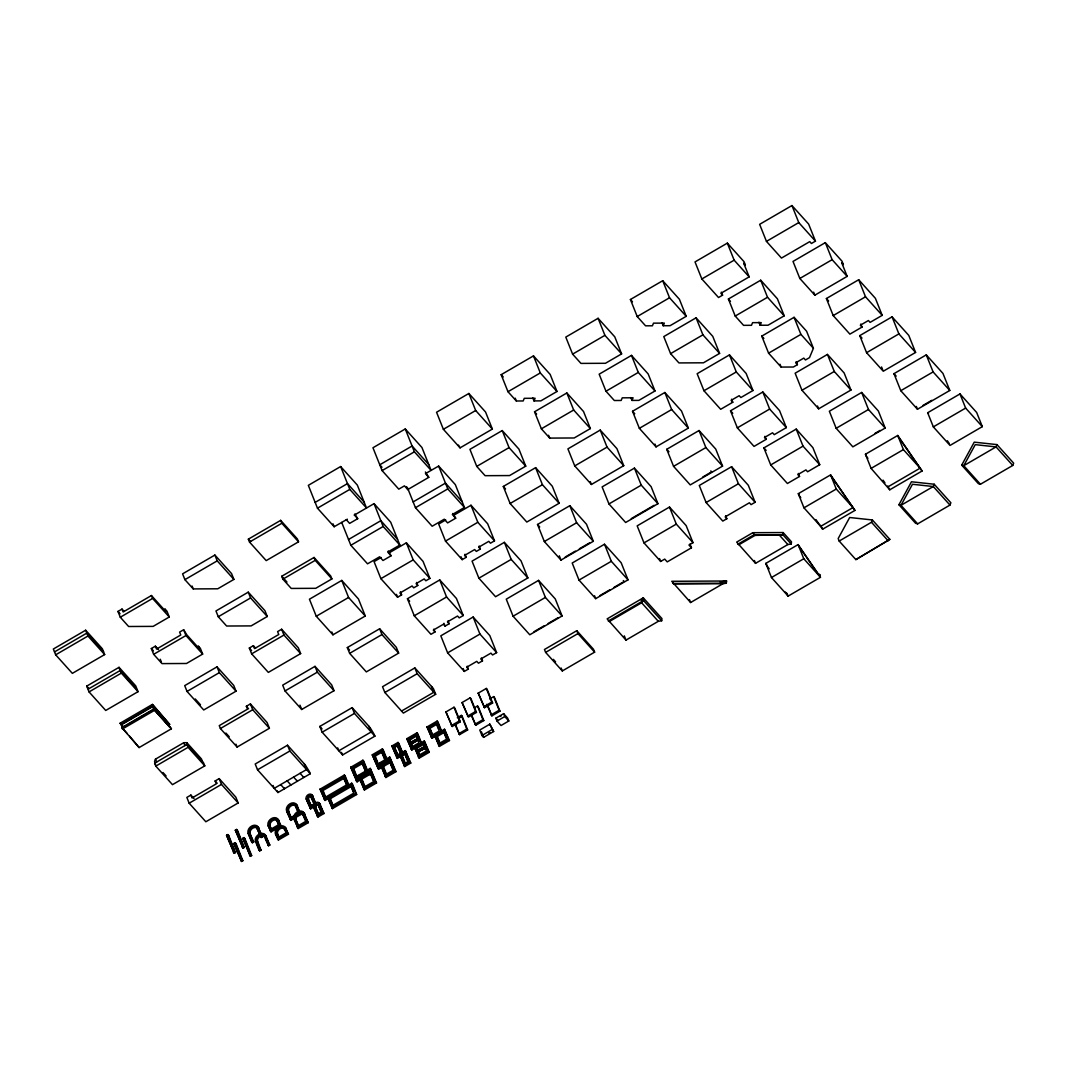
<?xml version="1.0" encoding="UTF-8"?>
<svg xmlns="http://www.w3.org/2000/svg" width="1067" height="1067" viewBox="0 0 1067 1067"><rect width="100%" height="100%" fill="white"/><g stroke="black" fill="none" stroke-linecap="round" stroke-linejoin="round"><path stroke-width="1.5" d="M661.7 620.767L661.953 618.593L643.281 597.84L607.136 618.873L625.996 640.107L658.312 621.314L661.7 620.767L643.494 600.534L643.281 597.84L641.174 600.348M726.32 583.182L726.574 581.008L671.757 581.288L690.616 602.522L722.933 583.729L726.32 583.182L672.877 583.449M783.138 532.553L782.885 534.727L791.234 543.997L787.846 544.543L755.529 563.336L736.67 542.103L752.822 532.7L783.138 532.553L791.487 541.823L791.234 543.997M855.867 559.601L889.838 539.355L872.379 519.962L849.665 517.508L838.182 538.542L839.182 541.049L855.867 559.601L889.838 539.355M839.182 541.049L871.486 522.256L872.379 519.962M934.185 484.231L933.278 486.525L900.975 505.318L898.921 504.744L911.471 481.777L934.185 484.231L950.87 502.784L949.963 505.078L917.66 523.87L915.606 523.297L898.921 504.744M996.965 444.606L996.058 446.9L963.754 465.692L961.7 465.119L974.251 442.151L996.965 444.606L1013.65 463.158L1012.756 465.452L980.44 484.245L978.386 483.671L961.7 465.119M154.515 761.478L155.489 759.144L183.764 742.699L186.818 742.685L201.423 758.917L202.583 761.811M533.993 400.912L535.101 398.271L524.27 398.324L523.163 400.965L516.335 400.992L507.985 391.722L501.17 374.677L533.473 355.885L550.172 374.424L556.987 391.482L540.836 400.872L533.993 400.912L532.78 397.858M631.984 400.418L633.091 397.778L622.261 397.831L621.154 400.472L614.325 400.512L605.976 391.229L599.161 374.184L631.477 355.391L648.162 373.943L654.978 390.989L638.826 400.392L631.984 400.418L630.85 397.578M663.234 325.742L664.341 323.101L653.511 323.154L652.404 325.795L645.562 325.822L637.226 316.552L630.41 299.507L662.714 280.714L679.399 299.253L686.214 316.312L670.063 325.702L663.234 325.742L662.1 322.914M760.144 325.262L761.238 322.621L752.582 322.661L751.475 325.302L743.566 325.342L735.216 316.059L728.401 299.013L760.704 280.221L777.39 298.773L784.205 315.819L768.053 325.222L760.144 325.262L758.93 322.221M813.414 348.282L809.506 357.618L805.465 359.966L803.798 358.112L795.729 362.807L797.396 364.674L793.355 367.021L781.111 367.075L768.587 353.164L761.771 336.118L794.075 317.326L806.599 331.237L813.414 348.282L800.904 334.371L794.075 317.326M609.31 621.554L641.627 602.762L643.494 600.534L608.27 621.034M340.64 466.546L349.789 489.393L366.474 507.945L357.338 485.098L340.64 466.546L308.336 485.338L317.473 508.185L334.158 526.738L347.335 519.176M405.26 428.961L414.396 451.808L431.095 470.36L421.945 447.513L405.26 428.961L372.957 447.753L382.093 470.6L398.778 489.153L404.433 485.858L407.767 489.566L428.774 477.349L425.386 471.987M468.866 393.47L436.55 412.249L443.379 429.307L460.064 447.86L492.367 429.067L485.552 412.009L468.866 393.47L475.682 410.515L492.367 429.067M598.094 318.299L565.79 337.092L572.606 354.137L580.955 363.407L605.442 363.287L621.608 353.897L614.779 336.839L598.094 318.299L604.909 335.345L621.608 353.897M722.572 295.159L720.892 293.305L749.167 276.873L743.712 263.229L745.38 265.083L744.019 261.668L727.334 243.129L695.017 261.922L701.846 278.967L718.531 297.52L722.572 295.159L721.359 292.131M791.954 205.544L759.637 224.337L766.453 241.382L781.471 258.081L809.746 241.635L811.413 243.489L815.455 241.142L808.639 224.083L791.954 205.544L798.77 222.59L815.455 241.142M85.653 630.224L53.35 649.016L55.671 654.818L72.356 673.357L104.659 654.578L102.352 648.776L85.653 630.224L87.974 636.025L104.659 654.578M122.011 609.084L123.158 611.978L151.434 595.533L166.039 611.764L164.878 608.87L166.959 611.191L169.28 616.993L153.128 626.382L128.627 626.502L120.291 617.233L117.97 611.431L122.011 609.084L124.092 611.404M214.894 555.053L182.59 573.846L184.898 579.648L193.247 588.917L217.748 588.797L233.9 579.408L231.579 573.606L214.894 555.053L217.215 560.855L233.9 579.408M54.51 651.91L86.814 633.118L103.499 651.67M248.358 539.155L280.674 520.363L297.36 538.915L298.52 541.823L266.203 560.615L249.518 542.063L248.358 539.155L250.585 541.636M315.152 502.384L347.469 483.591L364.154 502.144M55.671 654.818L87.974 636.025M120.291 617.233L152.594 598.44L169.28 616.993M184.898 579.648L217.215 560.855M249.518 542.063L281.835 523.27L298.52 541.823M443.379 429.307L475.682 410.515M507.985 391.722L540.302 372.93L556.987 391.482M572.606 354.137L604.909 335.345M637.226 316.552L669.529 297.76L686.214 316.312M701.846 278.967L734.149 260.175L749.167 276.873M766.453 241.382L798.77 222.59M317.473 508.185L349.789 489.393M382.093 470.6L414.396 451.808M354.351 515.081L374.024 503.651L390.709 522.203L399.845 545.037L387.734 552.092L391.069 555.8L382.986 560.495L379.652 556.787L367.541 563.829L350.843 545.29L341.707 522.443M407.461 487.699L415.463 507.705L432.148 526.244L444.272 519.202L447.607 522.91L455.689 518.215L452.341 514.507L464.465 507.452L455.329 484.618L438.644 466.066L425.44 473.641L428.774 477.349M502.237 430.561L469.933 449.354L476.749 466.399L485.085 475.682L509.586 475.562L525.738 466.159L518.922 449.114L502.237 430.561L509.052 447.607L525.738 466.159M534.54 411.769L566.857 392.976L583.542 411.529L590.358 428.574L574.206 437.977L549.705 438.097L541.369 428.814L534.54 411.769L536.634 414.089M696.084 317.806L663.781 336.598L670.596 353.644L678.945 362.927L703.446 362.807L719.598 353.404L712.769 336.358L696.084 317.806L702.913 334.851L719.598 353.404M825.324 242.636L793.008 261.428L799.837 278.474L814.855 295.172L847.158 276.38L841.703 262.749L843.37 264.603L842.01 261.188L825.324 242.636L832.14 259.681L847.158 276.38M354.871 513.947L357.698 518.695L349.616 523.404L346.282 519.682M86.72 686.121L119.037 667.328L135.722 685.881L138.043 691.669L105.726 710.462L89.041 691.909L86.72 686.121L88.948 688.588M155.382 646.189L156.542 649.083L180.776 634.985L179.616 632.091L183.644 629.743L186.898 634.958L199.409 648.869L198.249 645.975L200.343 648.296L202.65 654.084L186.498 663.487L161.997 663.607L153.661 654.324L151.341 648.536L155.382 646.189L158.503 649.656M248.264 592.158L215.961 610.951L218.282 616.739L226.617 626.022L251.118 625.902L267.27 616.499L264.949 610.711L248.264 592.158L250.585 597.947L267.27 616.499M281.741 576.26L314.045 557.467L330.73 576.02L331.89 578.914L315.739 588.317L291.238 588.437L282.888 579.154L281.741 576.26L286.956 582.062M88.374 689.015L120.037 670.596L119.037 667.328M348.536 539.489L380.839 520.696L397.524 539.248M413.142 501.903L445.459 483.111L462.144 501.663M89.041 691.909L121.358 673.117L138.043 691.669M153.661 654.324L185.965 635.532L202.65 654.084M218.282 616.739L250.585 597.947M282.888 579.154L315.205 560.362L331.89 578.914M476.749 466.399L509.052 447.607M541.369 428.814L573.673 410.021L590.358 428.574M605.976 391.229L638.293 372.436L654.978 390.989M670.596 353.644L702.913 334.851M735.216 316.059L767.52 297.266L784.205 315.819M799.837 278.474L832.14 259.681M350.843 545.29L383.16 526.498L399.845 545.037M415.463 507.705L447.78 488.913L464.465 507.452M341.76 580.421L309.443 599.214L316.272 616.259L332.957 634.812L365.261 616.019L358.445 598.974L341.76 580.421L348.576 597.467L365.261 616.019M381.092 557.534L374.064 561.629L380.892 578.674L397.578 597.227L401.605 594.879L400.405 591.838M389.522 552.639L406.38 542.836L423.065 561.389L429.881 578.434L425.84 580.781L424.173 578.928L416.103 583.622L417.771 585.476L413.729 587.824L412.062 585.97L399.938 593.025L401.605 594.879M445.713 519.949L438.684 524.044L445.499 541.089L462.184 559.642L466.226 557.294L465.012 554.253M454.142 515.054L470.987 505.251L487.686 523.804L494.501 540.849L490.46 543.196L488.793 541.342L478.696 547.211L480.363 549.065L476.322 551.412L474.655 549.558L464.558 555.44L466.226 557.294M503.304 486.459L535.607 467.666L552.293 486.219L559.121 503.264L526.805 522.056L510.119 503.504L503.304 486.459L505.531 488.926M600.228 430.081L567.924 448.874L574.74 465.919L591.425 484.471L623.728 465.679L616.913 448.633L600.228 430.081L607.043 447.126L623.728 465.679M632.531 411.288L664.848 392.496L681.533 411.048L688.348 428.094L656.045 446.886L639.36 428.334L632.531 411.288L634.758 413.756M732.776 402.259L731.108 400.392L739.178 395.697L740.858 397.551L752.969 390.509L746.153 373.463L729.468 354.911L697.151 373.703L703.967 390.749L720.665 409.301L732.776 402.259L731.562 399.218M826.392 298.533L858.695 279.741L875.38 298.293L882.209 315.339L870.085 322.381L868.418 320.527L860.335 325.222L862.016 327.089L849.892 334.131L833.207 315.579L826.392 298.533L828.619 301.001M122.905 727.134L120.104 723.213L152.408 704.42L169.68 724.426L152.408 704.42M217.028 666.835L184.711 685.628L187.032 691.429L203.717 709.982L236.034 691.189L233.713 685.387L217.028 666.835L219.349 672.637L236.034 691.189M253.372 645.695L254.533 648.603L278.767 634.505L277.607 631.611L281.648 629.25L298.333 647.802L300.641 653.604L268.337 672.397L251.652 653.844L249.331 648.042L253.372 645.695L255.6 648.176M120.678 724.666L152.981 705.874M152.674 706.621L121.651 724.666L122.812 727.561L153.835 709.515L152.674 706.621L168.693 724.426L169.853 727.334L154.902 710.702M121.838 727.561L154.141 708.768L171.414 728.774L139.11 747.567L121.838 727.561L127.4 733.749M122.412 729.014L154.728 710.222L171.414 728.774M187.032 691.429L219.349 672.637M251.652 653.844L283.955 635.052L300.641 653.604M316.272 616.259L348.576 597.467M380.892 578.674L413.196 559.882L429.881 578.434M445.499 541.089L477.816 522.297L494.501 540.849M510.119 503.504L542.423 484.711L559.121 503.264M574.74 465.919L607.043 447.126M639.36 428.334L671.663 409.541L688.348 428.094M703.967 390.749L736.283 371.956L752.969 390.509M768.587 353.164L800.904 334.371M833.207 315.579L865.51 296.786L882.209 315.339M407.447 598.72L439.751 579.928L456.436 598.48L463.251 615.526L459.223 617.886L457.543 616.032L447.446 621.901L449.127 623.755L445.086 626.102L443.419 624.248L433.322 630.117L434.989 631.971L430.948 634.318L414.263 615.779L407.447 598.72L409.661 601.201M504.371 542.343L472.054 561.135L478.883 578.194L495.568 596.733L527.872 577.941L521.056 560.895L504.371 542.343L511.186 559.401L527.872 577.941M730.522 410.795L762.838 392.002L779.524 410.555L786.339 427.614L774.229 434.656L772.561 432.802L764.479 437.497L766.146 439.351L754.036 446.406L737.35 427.854L730.522 410.795L732.749 413.276M827.458 354.417L795.142 373.21L801.971 390.269L818.656 408.821L850.959 390.029L844.144 372.97L827.458 354.417L834.274 371.476L850.959 390.029M859.762 335.625L892.065 316.846L908.764 335.385L915.579 352.443L883.263 371.236L866.577 352.684L859.762 335.625L861.989 338.106M537.515 524.484L569.818 505.691L586.503 524.244L593.319 541.289L561.015 560.082L544.33 541.529L537.515 524.484L539.729 526.951M634.438 468.106L602.121 486.899L608.95 503.944L625.635 522.497L657.939 503.704L651.123 486.659L634.438 468.106L641.254 485.152L657.939 503.704M666.742 449.314L699.058 430.521L715.744 449.074L722.559 466.119L690.256 484.911L673.57 466.359L666.742 449.314L668.969 451.781M246.357 706.287L250.398 703.94L267.083 722.492L269.404 728.281L237.101 747.073L220.402 728.534L219.255 725.627L247.517 709.182L246.357 706.287L248.584 708.768M315.018 666.355L282.702 685.147L285.022 690.949L301.708 709.488L334.024 690.696L331.704 684.907L315.018 666.355L317.339 672.157L334.024 690.696M347.322 647.562L379.639 628.77L396.324 647.322L398.645 653.111L366.328 671.903L349.643 653.364L347.322 647.562L349.549 650.03M154.635 763.212L186.938 744.419L203.624 762.972L204.784 765.866L172.481 784.658L155.795 766.119L154.635 763.212L155.675 764.372M155.795 766.119L188.099 747.327L204.784 765.866M220.402 728.534L252.719 709.742L269.404 728.281M285.022 690.949L317.339 672.157M349.643 653.364L381.946 634.572L398.645 653.111M414.263 615.779L446.566 596.986L463.251 615.526M478.883 578.194L511.186 559.401M737.35 427.854L769.654 409.061L786.339 427.614M801.971 390.269L834.274 371.476M866.577 352.684L898.894 333.891L915.579 352.443M544.33 541.529L576.633 522.737L593.319 541.289M608.95 503.944L641.254 485.152M673.57 466.359L705.874 447.566L722.559 466.119M565.23 557.027L575.326 551.146M579.368 548.798L589.464 542.93M631.277 518.615L654.084 505.345M702.793 477.016L711.636 471.867L710.795 470.947M468.36 669.076L466.692 667.222L476.789 661.353L478.456 663.207L482.497 660.86L480.83 658.993L490.927 653.124L492.594 654.978L496.635 652.631L489.806 635.585L473.121 617.033L440.818 635.825L447.633 652.871L464.318 671.423L468.36 669.076L467.226 666.235M726.827 518.735L725.16 516.881L749.394 502.784L751.061 504.638L755.103 502.29L748.287 485.245L731.589 466.692L699.285 485.485L706.101 502.53L722.786 521.083L726.827 518.735L725.613 515.708M763.905 447.9L796.209 429.107L812.894 447.66L819.723 464.705L807.599 471.761L805.932 469.893L797.849 474.602L799.53 476.456L787.406 483.498L770.721 464.945L763.905 447.9L766.133 450.381M538.582 580.381L506.265 599.174L513.08 616.219L529.779 634.772L562.082 615.979L555.267 598.92L538.582 580.381L545.397 597.427L562.082 615.979M861.656 392.456L829.352 411.248L836.168 428.294L852.853 446.846L885.17 428.054L878.354 410.995L861.656 392.456L868.485 409.501L885.17 428.054M893.973 373.663L926.276 354.871L942.961 373.423L949.79 390.469L917.473 409.261L900.788 390.709L893.973 373.663L896.2 376.131M604.496 544.237L572.192 563.029L579.008 580.088L595.693 598.64L628.01 579.848L621.181 562.789L604.496 544.237L611.324 561.295L628.01 579.848M691.456 547.798L688.949 545.01L692.99 542.663L686.161 525.618L669.476 507.065L637.172 525.858L643.988 542.903L660.673 561.455L664.714 559.108L667.222 561.882L691.456 547.798L689.976 544.103M190.886 795.075L186.845 797.422L189.166 803.211L205.851 821.763L238.154 802.971L235.847 797.169L219.162 778.63L215.121 780.977L216.281 783.872L192.047 797.969L190.886 795.075L194.021 798.543M414.85 667.915L382.533 686.708L384.854 692.496L403.379 713.089L435.683 694.297L433.362 688.495L414.85 667.915L417.157 673.704L435.683 694.297M287.53 745.219L255.213 764.012L257.534 769.8L277.98 792.528L310.284 773.735A7.682 1.347 59.8 0 0 309.11 771.201L305.829 765.799A8.976 1.574 59.8 0 0 304.215 763.759L287.53 745.219L289.851 751.008L310.284 773.735M319.833 726.427L352.15 707.634L368.835 726.174A8.976 1.574 59.8 0 1 370.449 728.214L373.73 733.616A7.682 1.347 59.8 0 1 374.904 736.15L342.6 754.943L322.154 732.215L319.833 726.427L322.061 728.894M189.166 803.211L221.469 784.418L238.154 802.971M447.633 652.871L479.937 634.078L496.635 652.631M706.101 502.53L738.417 483.738L755.103 502.29M770.721 464.945L803.024 446.153L819.723 464.705M513.08 616.219L545.397 597.427M836.168 428.294L868.485 409.501M900.788 390.709L933.105 371.916L949.79 390.469M384.854 692.496L417.157 673.704M579.008 580.088L611.324 561.295M643.988 542.903L676.305 524.11L692.99 542.663M257.534 769.8L289.851 751.008M322.154 732.215L354.457 713.423L374.904 736.15M533.993 631.704L544.09 625.836M548.131 623.488L558.228 617.62M874.993 433.362L880.048 430.428M922.955 405.46L931.798 400.325M401.539 711.049L433.842 692.256L431.535 686.468M599.921 595.573L610.017 589.704M614.045 587.357L622.888 582.222M927.676 412.729L959.98 393.936L976.665 412.489L982.32 426.64L950.017 445.432L933.332 426.88L927.676 412.729L928.503 413.663M865.444 454.249L897.747 435.456L922.075 471L889.758 489.793L871.099 468.4L865.444 454.249L866.271 455.182M830.619 474.882L836.275 489.033L852.96 507.585L820.656 526.378L803.971 507.825L798.303 493.674L830.619 474.882L854.934 510.413L822.63 529.205L815.922 519.562M576.78 630.704L544.463 649.496L545.624 652.39L562.309 670.943L594.626 652.15L593.465 649.243L576.78 630.704L577.941 633.598L594.626 652.15M226.564 835.328L227.858 834.581L228.685 835.501L235.514 852.546L234.22 853.293L226.564 835.328L234.22 853.293M235.38 830.206L236.661 829.446L237.501 830.379L244.316 847.425L243.036 848.172L235.38 830.206L243.036 848.172M227.404 836.248L228.685 835.501M545.624 652.39L577.941 633.598M933.332 426.88L965.635 408.087L982.32 426.64M350.79 767.28L362.9 760.224L363.74 761.158L369.195 774.789L357.072 781.844L350.79 767.28L357.072 781.844M372.276 754.782L382.373 748.901L383.2 749.834L388.655 763.465L378.558 769.347L372.276 754.782L377.958 767.827M445.939 711.929L454.008 707.234L454.849 708.155L460.304 721.799L452.221 726.494L445.939 711.929L452.221 726.494M462.091 702.539L470.16 697.831L471 698.765L476.456 712.409L468.373 717.104L462.091 702.539L467.773 715.584M478.243 693.137L486.325 688.442L487.152 689.362L492.607 703.006L484.538 707.701L478.243 693.137L484.538 707.701M379.412 752.035L383.2 749.834M361.873 762.425L366.288 773.455L357.258 778.71L352.844 767.68L361.873 762.425L366.581 773.015M381.346 751.101L385.761 762.145L378.745 766.213L374.33 755.183L381.346 751.101L385.494 760.304M737.804 544.263L753.956 534.86L782.885 534.727L755.009 535.394L752.822 532.7M391.936 745.966L398.004 742.445L398.831 743.366L403.433 754.876L397.377 758.397L391.936 745.966L397.377 758.397M352.844 767.68L353.684 768.613L362.713 763.358M374.33 755.183L375.171 756.116L382.173 752.035M738.844 544.784L755.009 535.394M871.099 468.4L903.402 449.607L920.101 468.16L887.784 486.952M320.113 789.153L344.334 775.055L345.175 775.989L349.322 786.352L325.088 800.45L320.113 789.153L325.088 800.45M394.003 746.366L398.404 756.196L394.003 746.366L396.977 744.633L400.779 752.982M406.86 738.697L416.957 732.829L417.784 733.749L421.932 744.112L411.835 749.994L406.86 738.697L411.835 749.994M427.053 726.947L437.15 721.079L437.977 721.999L442.125 732.375L432.028 738.244L427.053 726.947L432.028 738.244M803.971 507.825L836.275 489.033M346.428 785.019L325.275 797.316L322.167 789.553L343.321 777.256L347.255 785.952L343.321 777.256M394.843 747.3L397.818 745.566M408.914 739.098L415.93 735.016L416.77 735.95L409.755 740.031L408.914 739.098L412.862 747.794L409.755 740.031M429.107 727.361L436.123 723.279L436.963 724.2L429.948 728.281L429.107 727.361L433.055 736.043L429.948 728.281M322.167 789.553L323.008 790.487L344.148 778.19M233.913 843.49L235.193 842.73L236.034 843.664L242.849 860.709L241.569 861.456L233.913 843.49L241.569 861.456M242.716 838.355L244.01 837.608L244.836 838.542L251.665 855.587L250.372 856.334L242.716 838.355L243.556 839.289L244.836 838.542M234.74 844.41L236.034 843.664M412.035 741.978L416.237 739.524M411.155 744.099L418.157 740.018L411.155 744.099L410.208 742.325L417.637 738.711M358.125 775.442L370.249 768.387L376.531 782.951L364.421 790.007L358.125 775.442L358.965 776.363M379.612 762.945L389.708 757.063L396.004 771.628L385.907 777.51L379.612 762.945L380.452 763.865M457.316 717.744L461.357 715.397L462.184 716.317L467.639 729.961L459.57 734.656L455.089 724.64M474.815 707.568L477.509 705.994L478.336 706.928L483.791 720.572L475.722 725.267L471.254 715.237M489.62 698.952L493.661 696.604L494.501 697.525L499.956 711.169L491.874 715.864L486.792 704.327M459.49 717.891L462.184 716.317M369.222 770.587L373.637 781.618L364.607 786.872L360.193 775.842L369.222 770.587L373.917 781.177M388.681 759.264L393.096 770.307L386.094 774.375L381.679 763.345L388.681 759.264L393.39 769.854M399.285 754.129L405.34 750.594L410.782 763.038L404.726 766.559L399.285 754.129L400.125 755.049M313.791 803.998L310.817 805.732L307.696 797.716A1.734 1.307 -42 0 1 310.537 796.062L314.618 804.931M397.564 755.276L400.538 753.542L396.977 744.633M412.022 746.86L419.038 742.779L415.93 735.016M432.215 735.11L439.231 731.042L436.123 723.279M278.594 824.738L276.486 819.909A4.401 3.321 -42 0 0 271.925 819.669A4.401 3.321 -42 0 0 269.244 824.111L271.071 829.112L278.594 824.738L279.421 825.671M364.901 774.522L361.019 776.776L360.193 775.842M367.475 773.015L370.049 771.521M389.522 760.197L382.506 764.279L381.679 763.345M348.829 784.872L351.683 783.218L352.51 784.152L356.658 794.515L332.437 808.613L328.049 798.796M420.505 743.192L424.293 740.978L429.281 752.275L419.184 758.144L414.196 746.86M440.698 731.442L444.486 729.241L449.474 740.538L439.377 746.407L434.389 735.11M233.38 852.373L234.673 851.626L235.514 852.546M242.196 847.251L243.476 846.504L244.316 847.425M251.559 841.796L252.852 841.049L253.679 841.983L252.399 842.73L251.559 841.796L248.171 833.34A5.935 4.468 -42 0 1 251.519 826.151A5.935 4.468 -42 0 1 258.267 827.472L262.495 836.861L261.202 837.608L256.52 827.485A4.401 3.321 -42 0 0 251.959 827.245A4.401 3.321 -42 0 0 249.278 831.7L252.852 841.049M260.375 836.675L261.655 835.928L262.495 836.861M270.218 830.953L280.314 825.071L281.155 826.005L271.058 831.873L268.15 825.765A5.935 4.468 -42 0 1 271.485 818.562A5.935 4.468 -42 0 1 278.247 819.896L281.155 826.005M290.011 819.443L300.107 813.561L300.934 814.494L290.838 820.363L286.623 810.987A5.935 4.468 -42 0 1 289.971 803.784A5.935 4.468 -42 0 1 296.719 805.105L300.934 814.494M309.79 807.932L315.859 804.398L316.686 805.332L310.63 808.853L306.216 798.983A3.561 2.681 -42 0 1 308.216 794.662A3.561 2.681 -42 0 1 312.271 795.448L316.686 805.332M324.248 799.516L348.482 785.419L349.322 786.352M356.245 780.911L368.355 773.868L369.195 774.789M377.731 768.413L387.828 762.545L388.655 763.465M396.551 757.477L404.326 752.795L408.127 761.144M411.008 749.061L421.105 743.192L421.932 744.112M431.201 737.31L441.298 731.442L442.125 732.375M451.394 725.573L459.464 720.865L460.304 721.799M467.546 716.17L475.615 711.476L476.456 712.409M483.698 706.781L491.78 702.086L492.607 703.006M350.656 785.419L353.764 793.181L332.624 805.478L329.516 797.716L350.656 785.419L353.564 791.527M404.326 752.795L407.887 761.705L404.913 763.438L401.352 754.529L402.179 755.463L405.153 753.729M416.263 747.26L423.279 743.179L424.106 744.112L417.09 748.194L416.263 747.26L419.371 755.023L426.373 750.941L423.279 743.179M436.456 735.523L443.472 731.442L444.299 732.362L437.283 736.443L436.456 735.523L439.564 743.272L446.566 739.204L443.472 731.442M329.516 797.716L330.343 798.649L351.496 786.352M424.986 746.873L417.557 750.488L424.559 746.407L425.506 748.18L418.077 751.795L425.506 748.18M318.166 813.894L318.993 814.815L315.138 806.332L318.166 813.894L321.127 812.16L317.886 804.225A1.734 1.307 -42 0 0 315.192 805.105M285.929 832.9L278.407 837.275L276.58 832.273A4.401 3.321 -42 0 1 279.274 827.832A4.401 3.321 -42 0 1 283.835 828.072L286.77 833.834M295.132 816.508A4.401 3.321 -42 0 0 295.066 817.495L298.2 825.765L305.722 821.39L302.308 813.281A4.401 3.321 -42 0 0 299.787 812.374M240.729 860.536L242.022 859.789L242.849 860.709M249.531 855.414L250.825 854.667L251.665 855.587M258.908 849.959L260.188 849.212L261.028 850.146L259.734 850.892L258.908 849.959L255.52 841.503A5.935 4.468 -42 0 1 258.868 834.314A5.935 4.468 -42 0 1 265.616 835.634L269.831 845.024L268.551 845.771L263.856 835.648A4.401 3.321 -42 0 0 261.348 834.741M267.71 844.837L269.004 844.09L269.831 845.024M277.567 839.115L287.663 833.234L288.49 834.167L278.394 840.036L275.486 833.927A5.935 4.468 -42 0 1 278.834 826.725A5.935 4.468 -42 0 1 285.583 828.059L288.49 834.167M297.346 827.605L307.443 821.723L308.283 822.657L298.186 828.526L293.972 819.149A5.935 4.468 -42 0 1 293.692 817.936M317.139 816.095L323.194 812.561L324.035 813.494L317.979 817.015L313.565 807.145A3.561 2.681 -42 0 1 313.391 806.412M331.597 807.679L355.831 793.581L356.658 794.515M363.58 789.073L375.704 782.031L376.531 782.951M385.067 776.576L395.163 770.707L396.004 771.628M403.886 765.626L409.941 762.105L410.782 763.038M418.344 757.223L428.441 751.355L429.281 752.275M438.537 745.473L448.633 739.604L449.474 740.538M458.73 733.736L466.812 729.028L467.639 729.961M474.882 724.333L482.964 719.638L483.791 720.572M491.033 714.943L499.116 710.235L499.956 711.169M495.875 718.158L503.637 713.65L507.639 718.104L508.799 720.999L501.037 725.507L497.035 721.065L495.875 718.158L497.876 720.385M765.813 563.389L798.116 544.597L820.47 577.3L788.153 596.093L771.468 577.54L765.813 563.389L766.639 564.31M489.793 724.2L479.777 730.028L481.964 735.483L483.631 737.337L493.648 731.509L489.793 724.2L493.648 731.509M497.035 721.065L504.784 716.544L508.799 720.999M481.964 735.483L491.967 729.655M771.468 577.54L803.784 558.748L820.47 577.3L798.663 545.957M819.669 575.3L820.35 574.886L818.816 574.073M720.172 582.035L726.574 581.008M673.931 583.969L722.933 583.729M1012.756 465.452L996.058 446.9L975.251 444.646L963.754 465.692L980.44 484.245M949.963 505.078L933.278 486.525L912.472 484.271L900.975 505.318L917.66 523.87M728.401 299.013L730.482 301.334M761.771 336.118L763.852 338.439M871.486 522.256L888.171 540.809M630.41 299.507L632.491 301.814M798.303 493.674L799.143 494.595M779.497 535.261L787.846 544.543M501.17 374.677L503.251 376.984M623.315 580.555L624.142 581.475M641.627 602.762L658.312 621.314M428.774 464.558L412.089 446.006L379.772 464.799L381.999 467.279M452.861 513.467L455.689 518.215M553.373 659.379L555.587 661.86M388.241 551.052L391.069 555.8M354.351 514.988L357.698 518.695M403.433 754.876L398.004 742.445M249.331 648.042L251.559 650.523M300.067 773.322L303.828 777.496A7.682 1.347 59.8 0 0 303.495 776.696M315.565 802.824A3.561 2.681 -42 0 1 319.62 803.611L324.035 813.494M293.612 777.083L297.36 781.257A7.682 1.347 59.8 0 0 297.026 780.457M310.764 796.435L314.018 803.411M318.113 804.598L321.967 813.094M307.789 798.169L311.657 806.652M306.216 798.983L310.63 808.853M313.565 807.145L317.979 817.015M287.143 780.831L290.904 785.005M280.688 784.592L284.436 788.766A7.682 1.347 59.8 0 0 284.102 787.979M293.785 816.615A5.935 4.468 -42 0 1 298.68 811.333A5.935 4.468 -42 0 1 304.068 813.267L308.283 822.657M295.466 805.932L298.387 813.227L290.864 817.602L287.73 809.333A4.401 3.321 -42 0 1 290.411 804.878A4.401 3.321 -42 0 1 294.972 805.118L298.053 811.24M302.801 814.094L305.976 820.856M117.97 611.431L120.051 613.752M151.341 648.536L153.421 650.857M195.261 698.965L200.476 704.767M225.924 733.056L229.258 736.763M287.943 810.306L291.691 818.536M295.279 818.469L299.04 826.698L298.2 825.765M286.623 810.987L290.838 820.363M293.972 819.149L294.799 820.07A5.935 4.468 -42 0 1 294.532 818.869M276.98 820.71L278.887 824.324M284.329 828.872L285.156 829.806L284.662 828.992A4.401 3.321 -42 0 0 280.101 828.752A4.401 3.321 -42 0 0 277.42 833.207L278.714 836.861M269.458 825.084L271.898 830.046L271.071 829.112M276.806 833.247L277.633 834.181M268.15 825.765L271.058 831.873M275.486 833.927L278.394 840.036M136.389 688.775L120.037 670.596L121.358 673.117M215.121 780.977L217.201 783.298M257.014 828.299L260.641 836.208M264.363 836.448L265.19 837.382L264.696 836.568A4.401 3.321 -42 0 0 260.135 836.328A4.401 3.321 -42 0 0 257.454 840.783L261.028 850.146M249.491 832.673L253.679 841.983M260.321 834.954A4.401 3.321 -42 0 0 256.613 839.862L257.667 841.756M248.171 833.34L252.399 842.73M255.52 841.503L256.36 842.437A5.935 4.468 -42 0 1 256.08 841.236M120.104 723.213L123.439 726.934M162.971 772.495L166.105 775.962M129.627 736.217L139.11 747.567M947.336 440.724L949.217 443.432M898.294 436.83L922.075 471M887.704 485.992L889.758 489.793M865.991 455.622L867.884 458.343M883.049 480.137L884.943 482.871M831.166 476.242L854.934 510.413M820.576 525.417L822.63 529.205M798.85 495.035L800.743 497.755M766.359 564.75L769.2 568.844M785.312 591.998L788.153 596.093L786.512 592.865M311.604 797.369L311.377 796.996A1.734 1.307 -42 0 0 308.523 798.649L308.63 799.09M303.642 815.015L303.148 814.214A4.401 3.321 -42 0 0 299.6 813.507M296.293 806.852L295.799 806.052A4.401 3.321 -42 0 0 291.238 805.812A4.401 3.321 -42 0 0 288.557 810.266L288.77 811.227M277.82 821.643L277.327 820.83A4.401 3.321 -42 0 0 272.765 820.59A4.401 3.321 -42 0 0 270.084 825.044L270.298 826.018M257.854 829.219L257.36 828.405A4.401 3.321 -42 0 0 252.799 828.165A4.401 3.321 -42 0 0 250.105 832.62L250.332 833.594M458.463 445.086L460.064 447.86M959.98 393.936L965.635 408.087M926.276 354.871L933.105 371.916M892.065 316.846L898.894 333.891M916.34 406.42L917.473 409.261M858.695 279.741L865.51 296.786M881.569 366.968L882.702 369.809M860.802 324.048L862.016 327.089M897.747 435.456L903.402 449.607M813.641 292.145L814.855 295.172M817.509 405.98L818.656 408.821M796.182 361.633L797.396 364.674M760.704 280.221L767.52 297.266M779.964 364.234L781.111 367.075M727.334 243.129L734.149 260.175M796.209 429.107L803.024 446.153M798.316 473.428L799.53 476.456M762.838 392.002L769.654 409.061M764.932 436.323L766.146 439.351M729.468 354.911L736.283 371.956M798.116 544.597L803.784 558.748M662.714 280.714L669.529 297.76M731.589 466.692L738.417 483.738M754.409 560.508L755.529 563.336M699.058 430.521L705.874 447.566M664.848 392.496L671.663 409.541M631.477 355.391L638.293 372.436M654.911 444.045L656.045 446.886M669.476 507.065L676.305 524.11M689.482 599.694L690.616 602.522M659.539 558.615L660.673 561.455M566.857 392.976L573.673 410.021M590.291 481.63L591.425 484.471M533.473 355.885L540.302 372.93M548.571 435.256L549.705 438.097M624.302 635.865L625.996 640.107M569.818 505.691L576.633 522.737M594.559 595.786L595.693 598.64M515.201 398.151L516.335 400.992M535.607 467.666L542.423 484.711M559.308 555.814L561.015 560.082M561.149 668.035L562.309 670.943M470.987 505.251L477.816 522.297M479.15 546.037L480.363 549.065M438.644 466.066L447.78 488.913M461.051 556.801L462.184 559.642M473.121 617.033L479.937 634.078M481.364 658.019L482.497 660.86M503.637 713.65L504.784 716.544M493.661 696.604L499.116 710.235M406.607 486.672L407.767 489.566M486.325 688.442L491.78 702.086M439.751 579.928L446.566 596.986M487.632 705.26L491.874 715.864M447.993 620.941L449.127 623.755M463.185 668.582L464.318 671.423M477.509 705.994L482.964 719.638M443.952 623.288L445.086 626.102M470.16 697.831L475.615 711.476M406.38 542.836L413.196 559.882M481.444 731.882L483.631 737.337M472.081 716.17L475.722 725.267M416.557 582.449L417.771 585.476M433.856 629.157L434.989 631.971M461.357 715.397L466.812 729.028M374.024 503.651L383.16 526.498M454.008 707.234L459.464 720.865M455.329 724.053L459.57 734.656M396.431 594.386L397.578 597.227M444.486 729.241L448.633 739.604M444.819 733.656L446.366 737.537M437.15 721.079L441.298 731.442M437.47 725.493L439.03 729.375M437.283 736.443L439.871 742.912M435.229 736.043L439.377 746.407M379.639 628.77L381.946 634.572M424.293 740.978L428.441 751.355M424.626 745.406L426.173 749.287M416.957 732.829L421.105 743.192M332.997 523.83L334.158 526.738M417.277 737.244L418.838 741.125M417.09 748.194L419.678 754.662M415.036 747.78L419.184 758.144M405.34 750.594L409.941 762.105M402.179 755.463L405.153 762.878M400.699 756.49L404.726 766.559M314.045 557.467L315.205 560.362M389.708 757.063L395.163 770.707M382.373 748.901L387.828 762.545M331.824 631.971L332.957 634.812M368.835 726.174L371.156 731.975L338.839 750.768L337.679 747.874M383.066 765.653L386.374 773.922M381.653 766.893L385.907 777.51M375.171 756.116L379.585 767.146M280.674 520.363L281.835 523.27M352.15 707.634L354.457 713.423M370.249 768.387L375.704 782.031M362.9 760.224L368.355 773.868M361.58 778.15L364.887 786.419M360.179 779.39L364.421 790.007M353.684 768.613L357.538 778.256M351.683 783.218L355.831 793.581M344.334 775.055L348.482 785.419M281.648 629.25L283.955 635.052M299.974 705.154L301.708 709.488M330.343 798.649L332.931 805.118M328.289 798.236L332.437 808.613M323.008 790.487L325.595 796.956M304.215 763.759L306.536 769.56L274.219 788.353L273.059 785.459M319.62 803.611L323.194 812.561M312.271 795.448L315.859 804.398M304.068 813.267L307.443 821.723M296.719 805.105L300.107 813.561M250.398 703.94L252.719 709.742M295.359 821.483L298.186 828.526M192.087 586.023L193.247 588.917M285.583 828.059L287.663 833.234M278.247 819.896L280.314 825.071M235.94 744.179L237.101 747.073M183.644 629.743L185.965 635.532M265.616 835.634L269.004 844.09M265.75 838.782L268.551 845.771M258.267 827.472L261.655 835.928M256.84 840.836L260.188 849.212M256.92 843.85L259.734 850.892M151.434 595.533L152.594 598.44M244.01 837.608L250.825 854.667M244.116 840.716L250.372 856.334M219.162 778.63L221.469 784.418M236.661 829.446L243.476 846.504M235.193 842.73L242.022 859.789M160.263 659.259L161.424 662.154M227.858 834.581L234.673 851.626M186.818 742.685L187.979 745.58M186.938 744.419L188.099 747.327M183.764 742.699L184.924 745.593M154.141 708.768L154.728 710.222M155.489 759.144L156.649 762.038M315.965 807.252L315.872 806.812A1.734 1.307 -42 0 1 318.446 804.945M296.119 819.389L295.906 818.429A4.401 3.321 -42 0 1 296.879 815.481M262.455 834.341A5.935 4.468 -42 0 1 266.457 836.568M253.719 826.458A5.935 4.468 -42 0 1 259.108 828.405M249.011 834.274A5.935 4.468 -42 0 1 248.744 833.074M250.065 829.112A5.935 4.468 -42 0 1 252.359 827.072M276.393 818.669A5.935 4.468 -42 0 1 279.074 820.816M268.977 826.698A5.935 4.468 -42 0 1 268.711 825.485M269.257 822.817A5.935 4.468 -42 0 1 270.031 821.537M283.729 826.832A5.935 4.468 -42 0 1 286.423 828.979M276.326 834.861A5.935 4.468 -42 0 1 276.046 833.647M297.653 814.641A4.401 3.321 -42 0 1 298.587 813.974M295.466 815.508A4.401 3.321 -42 0 1 297.746 813.041M300.894 811.974A5.935 4.468 -42 0 1 304.895 814.201M292.171 804.091A5.935 4.468 -42 0 1 297.56 806.038M287.463 811.907A5.935 4.468 -42 0 1 287.73 808.039M288.503 806.745A5.935 4.468 -42 0 1 289.557 805.612M310.71 795.048A3.561 2.681 -42 0 1 313.111 796.382M313.725 804.811A3.561 2.681 -42 0 1 314.191 804.038M318.846 803.251A3.561 2.681 -42 0 1 320.447 804.545M491.527 728.721A2.841 2.147 -42 0 1 491.82 729.201M490.22 732.656A2.841 2.147 -42 0 1 488.899 733.096M500.25 716.464A3.414 2.161 -21.8 0 1 501.063 716.077M341.427 752.408A7.682 1.347 59.8 0 1 341.867 753.302M342.267 754.156A7.682 1.347 59.8 0 1 342.6 754.943M277.247 790.887A7.682 1.347 59.8 0 1 277.98 792.528"/></g></svg>
